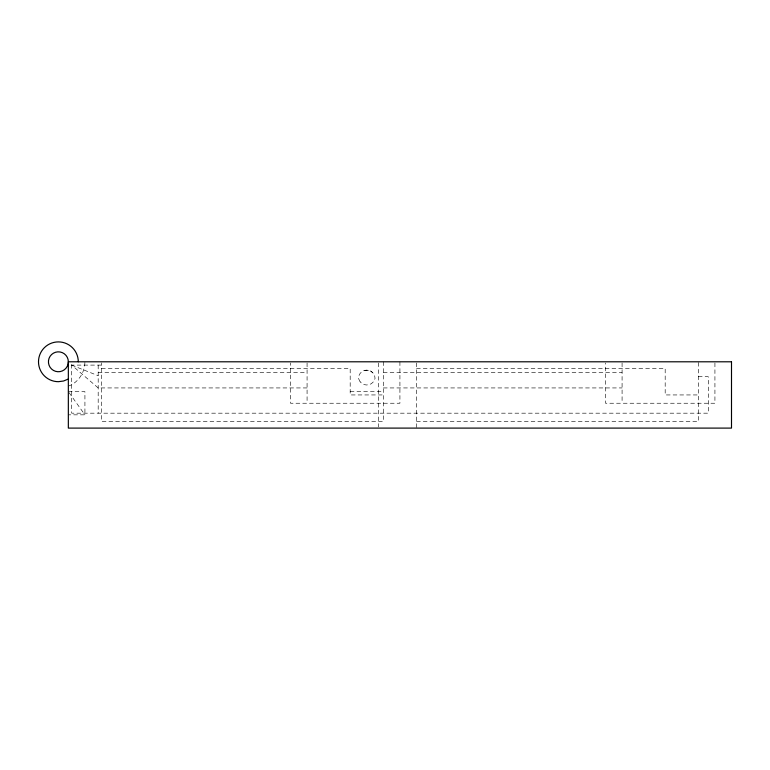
<?xml version="1.0" encoding="UTF-8"?>
<svg xmlns="http://www.w3.org/2000/svg" width="770" height="770" viewBox="0 0 770 770"><rect width="100%" height="100%" fill="white"/><g stroke="black" fill="none" stroke-linecap="round" stroke-linejoin="round"><path stroke-width="0.58" stroke-dasharray="3.85 2.89" d="M68.338 386.136L71.658 384.759A26.526 26.526 0 0 0 84.921 361.794M364.614 370.36L368.907 370.36L372.622 372.507M307.076 387.936L98.185 387.936L71.658 365.105L101.496 365.105M101.496 368.426L350.186 368.426L350.186 394.943L383.344 394.943M416.503 368.426L665.184 368.426L665.184 394.943L698.342 394.943M98.185 372.642L307.076 372.642M383.344 372.642L622.083 372.642M698.342 376.713L708.294 376.713L708.294 413.182L71.658 413.182L71.658 362.891M383.344 387.936L622.083 387.936M68.338 391.632L84.921 391.632L84.921 414.838L68.338 414.838M350.186 391.632L383.344 391.632M416.503 421.469L698.342 421.469L698.342 361.794M71.658 365.105L98.185 375.722M69.031 392.594L84.921 414.838M714.926 362.978L714.926 403.239L605.499 403.239L605.499 362.978M622.083 362.978L622.083 403.239M416.503 362.988L416.503 428.101M399.919 361.794L399.919 403.239L290.502 403.239L290.502 362.978M383.344 361.794L383.344 421.469L101.496 421.469L101.496 362.891M378.368 362.978L378.368 426.917M307.076 362.978L307.076 403.239M98.185 365.105L98.185 413.182M360.11 381.785L358.474 378.368A8.287 8.287 0 0 1 366.761 370.081A8.287 8.287 0 0 1 375.057 378.368A8.499 8.499 0 0 1 360.11 381.785"/><path stroke-width="1.16" d="M68.338 379.023L63.544 381.006L58.395 381.689A19.895 19.895 0 0 1 38.5 361.794A19.895 19.895 0 0 1 58.395 341.899A19.895 19.895 0 0 1 78.29 361.794M731.5 361.794L68.338 361.794A9.943 9.943 0 0 1 53.419 370.409A9.943 9.943 0 0 1 53.419 353.17A9.943 9.943 0 0 1 68.338 361.794L68.338 428.101L731.5 428.101L731.5 361.794"/></g></svg>
